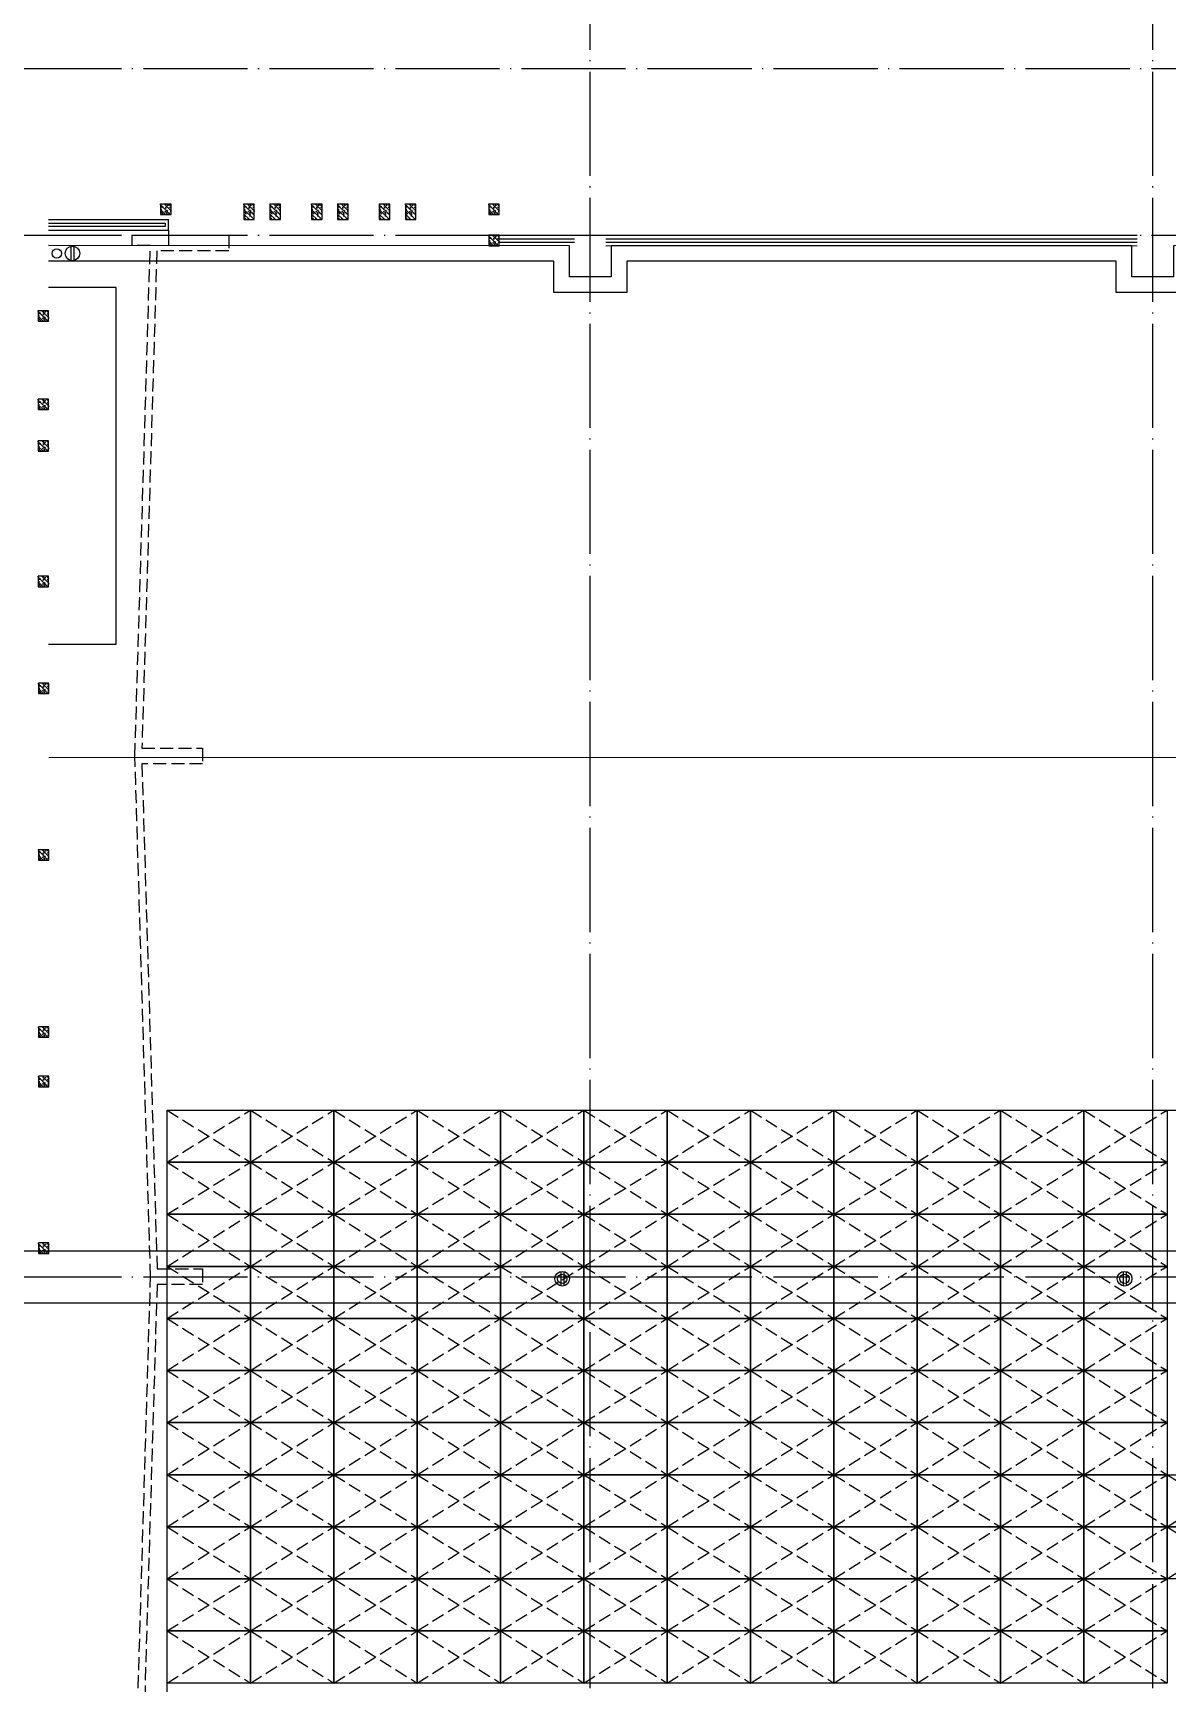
# Model space of a CAD drawing. Extents: x 6843040 to 15500510, y -6507076 to -4940511.
# Drawn here: x 9137505 to 9159280, y -5518301 to -5486618 of the extents above; entities that cross this region are included whole.
import ezdxf

# ---------------------------------------------------------------- set-up
doc = ezdxf.new("R2010")
doc.units = 0
doc.header["$LTSCALE"] = 1000
doc.header["$MEASUREMENT"] = 0
doc.linetypes.add('DASH', pattern=[0.35, 0.25, -0.1])
doc.linetypes.add('DOTE', pattern=[2.42, 2, -0.2, 0.02, -0.2])
for name, color, linetype in [('AXIS', 3, 'Continuous'), ('COLUMN', 10, 'Continuous'), ('DOTE', 8, 'DOTE'), ('EQUIP_雨水斗', 7, 'Continuous'), ('FLOOR', 9, 'Continuous'), ('plan-1', 40, 'Continuous'), ('PUB_HATCH', 8, 'Continuous'), ('RAIL', 163, 'Continuous'), ('STAIR', 2, 'Continuous'), ('VPIPE-雨水', 4, 'Continuous'), ('建筑细线', 5, 'Continuous')]:
    doc.layers.add(name, color=color, linetype=linetype)

# ---------------------------------------------------------------- blocks, each defined once
blk = doc.blocks.new('GF')
at = {"layer": 'PUB_HATCH', "linetype": 'DASH'}
for p, q in [((4750146, -1332007), (4751746, -1331007)), ((4750146, -1331007), (4751746, -1332007))]:
    blk.add_line(p, q, dxfattribs=at)
at = {"layer": 'PUB_HATCH'}
blk.add_lwpolyline([(4751746, -1332007), (4750146, -1332007), (4750146, -1331007), (4751746, -1331007)], close=True, dxfattribs=at)
blk = doc.blocks.new('屋面层构造柱0911')
at = {"layer": 'PUB_HATCH'}
h = blk.add_hatch(dxfattribs=at)
h.set_pattern_fill('钢筋混凝土', color=256, scale=25, angle=90, style=0)
h.set_pattern_definition([(134.999998, (-1429025.307, 810258.72), (-44.194175, -44.194172), []), (140, (-1429025.3, 810258.72), (15.68804, 179.315045), [18.75, -206.25]), (85, (-1429025.3, 810258.72), (-188.048035, -34.68783), [15, -165]), (190.4514, (-1429024, 810273.66), (-172.35988, 144.62735), [15.93505, -175.28553]), (136.1842, (-1429075.3, 810258.72), (41.37976, 266.81026), [28.125, -309.375]), (186.6356, (-1429071.86, 810280.95), (-243.52946, 233.66568), [23.90257, -262.92825]), (81.1842, (-1429075.3, 810258.72), (-243.52964, 233.6655), [22.5, -247.5]), (111, (-1429062.8, 810283.72), (100.65473, 149.22676), [18.75, -206.25]), (56, (-1429062.8, 810283.72), (-181.28751, 60.82884), [15, -165]), (161.4514, (-1429054.42, 810296.15), (-80.63262, 210.05566), [15.93505, -175.28553]), (127.499998, (-1429025.307, 810258.72), (-83.223463, 3.039967), [0, -163, 0, -167.5, 0, -165.625]), (97.499998, (-1429025.31, 810258.72), (-98.602926, 65.767388), [0, -95.5, 0, -159.25, 0, -63.125]), (57.499998, (-1429025.31, 810202.97), (5.638722, 133.455609), [0, -62.5, 0, -195, 0, -258.75]), (47.499998, (-1429025.31, 810177.97), (-25.02624, 145.796543), [0, -81.25, 0, -129.5, 0, -183.75])])
edge = h.paths.add_edge_path()
edge.add_line((-1122609, 1077740), (-1122809, 1077740))
edge.add_line((-1122609, 1077740), (-1122609, 1077940))
edge.add_line((-1122609, 1077940), (-1122809, 1077940))
edge.add_line((-1122809, 1077940), (-1122809, 1077740))
h = blk.add_hatch(dxfattribs=at)
h.set_pattern_fill('钢筋混凝土', color=256, scale=25, angle=90, style=0)
h.set_pattern_definition([(134.999998, (-1427425.307, 810258.72), (-44.194175, -44.194172), []), (140, (-1427425.3, 810258.72), (15.68804, 179.315045), [18.75, -206.25]), (85, (-1427425.3, 810258.72), (-188.048035, -34.68783), [15, -165]), (190.4514, (-1427424, 810273.66), (-172.35988, 144.62735), [15.93505, -175.28553]), (136.1842, (-1427475.3, 810258.72), (41.37976, 266.81026), [28.125, -309.375]), (186.6356, (-1427471.86, 810280.95), (-243.52946, 233.66568), [23.90257, -262.92825]), (81.1842, (-1427475.3, 810258.72), (-243.52964, 233.6655), [22.5, -247.5]), (111, (-1427462.8, 810283.72), (100.65473, 149.22676), [18.75, -206.25]), (56, (-1427462.8, 810283.72), (-181.28751, 60.82884), [15, -165]), (161.4514, (-1427454.42, 810296.15), (-80.63262, 210.05566), [15.93505, -175.28553]), (127.499998, (-1427425.307, 810258.72), (-83.223463, 3.039967), [0, -163, 0, -167.5, 0, -165.625]), (97.499998, (-1427425.31, 810258.72), (-98.602926, 65.767388), [0, -95.5, 0, -159.25, 0, -63.125]), (57.499998, (-1427425.31, 810202.97), (5.638722, 133.455609), [0, -62.5, 0, -195, 0, -258.75]), (47.499998, (-1427425.31, 810177.97), (-25.02624, 145.796543), [0, -81.25, 0, -129.5, 0, -183.75])])
edge = h.paths.add_edge_path()
edge.add_line((-1121009, 1077640), (-1121209, 1077640))
edge.add_line((-1121009, 1077640), (-1121009, 1077940))
edge.add_line((-1121009, 1077940), (-1121209, 1077940))
edge.add_line((-1121209, 1077940), (-1121209, 1077640))
h = blk.add_hatch(dxfattribs=at)
h.set_pattern_fill('钢筋混凝土', color=256, scale=25, angle=90, style=0)
h.set_pattern_definition([(134.999998, (-1426925.307, 810258.72), (-44.194175, -44.194172), []), (140, (-1426925.3, 810258.72), (15.68804, 179.315045), [18.75, -206.25]), (85, (-1426925.3, 810258.72), (-188.048035, -34.68783), [15, -165]), (190.4514, (-1426924, 810273.66), (-172.35988, 144.62735), [15.93505, -175.28553]), (136.1842, (-1426975.3, 810258.72), (41.37976, 266.81026), [28.125, -309.375]), (186.6356, (-1426971.86, 810280.95), (-243.52946, 233.66568), [23.90257, -262.92825]), (81.1842, (-1426975.3, 810258.72), (-243.52964, 233.6655), [22.5, -247.5]), (111, (-1426962.8, 810283.72), (100.65473, 149.22676), [18.75, -206.25]), (56, (-1426962.8, 810283.72), (-181.28751, 60.82884), [15, -165]), (161.4514, (-1426954.42, 810296.15), (-80.63262, 210.05566), [15.93505, -175.28553]), (127.499998, (-1426925.307, 810258.72), (-83.223463, 3.039967), [0, -163, 0, -167.5, 0, -165.625]), (97.499998, (-1426925.31, 810258.72), (-98.602926, 65.767388), [0, -95.5, 0, -159.25, 0, -63.125]), (57.499998, (-1426925.31, 810202.97), (5.638722, 133.455609), [0, -62.5, 0, -195, 0, -258.75]), (47.499998, (-1426925.31, 810177.97), (-25.02624, 145.796543), [0, -81.25, 0, -129.5, 0, -183.75])])
edge = h.paths.add_edge_path()
edge.add_line((-1120509, 1077640), (-1120709, 1077640))
edge.add_line((-1120509, 1077640), (-1120509, 1077940))
edge.add_line((-1120509, 1077940), (-1120709, 1077940))
edge.add_line((-1120709, 1077940), (-1120709, 1077640))
h = blk.add_hatch(dxfattribs=at)
h.set_pattern_fill('钢筋混凝土', color=256, scale=25, angle=90, style=0)
h.set_pattern_definition([(134.999998, (-1426125.305, 810258.72), (-44.194175, -44.194172), []), (140, (-1426125.3, 810258.72), (15.68804, 179.315045), [18.75, -206.25]), (85, (-1426125.3, 810258.72), (-188.048035, -34.68783), [15, -165]), (190.4514, (-1426124, 810273.66), (-172.35988, 144.62735), [15.93505, -175.28553]), (136.1842, (-1426175.3, 810258.72), (41.37976, 266.81026), [28.125, -309.375]), (186.6356, (-1426171.86, 810280.95), (-243.52946, 233.66568), [23.90257, -262.92825]), (81.1842, (-1426175.3, 810258.72), (-243.52964, 233.6655), [22.5, -247.5]), (111, (-1426162.8, 810283.72), (100.65473, 149.22676), [18.75, -206.25]), (56, (-1426162.8, 810283.72), (-181.28751, 60.82884), [15, -165]), (161.4514, (-1426154.42, 810296.15), (-80.63262, 210.05566), [15.93505, -175.28553]), (127.499998, (-1426125.305, 810258.72), (-83.223463, 3.039967), [0, -163, 0, -167.5, 0, -165.625]), (97.499998, (-1426125.305, 810258.72), (-98.602926, 65.767388), [0, -95.5, 0, -159.25, 0, -63.125]), (57.499998, (-1426125.305, 810202.97), (5.638722, 133.455609), [0, -62.5, 0, -195, 0, -258.75]), (47.499998, (-1426125.3, 810177.97), (-25.02624, 145.796543), [0, -81.25, 0, -129.5, 0, -183.75])])
edge = h.paths.add_edge_path()
edge.add_line((-1119709, 1077640), (-1119909, 1077640))
edge.add_line((-1119709, 1077640), (-1119709, 1077940))
edge.add_line((-1119709, 1077940), (-1119909, 1077940))
edge.add_line((-1119909, 1077940), (-1119909, 1077640))
h = blk.add_hatch(dxfattribs=at)
h.set_pattern_fill('钢筋混凝土', color=256, scale=25, angle=90, style=0)
h.set_pattern_definition([(134.999998, (-1425625.305, 810258.72), (-44.194175, -44.194172), []), (140, (-1425625.3, 810258.72), (15.68804, 179.315045), [18.75, -206.25]), (85, (-1425625.3, 810258.72), (-188.048035, -34.68783), [15, -165]), (190.4514, (-1425624, 810273.66), (-172.35988, 144.62735), [15.93505, -175.28553]), (136.1842, (-1425675.3, 810258.72), (41.37976, 266.81026), [28.125, -309.375]), (186.6356, (-1425671.86, 810280.95), (-243.52946, 233.66568), [23.90257, -262.92825]), (81.1842, (-1425675.3, 810258.72), (-243.52964, 233.6655), [22.5, -247.5]), (111, (-1425662.8, 810283.72), (100.65473, 149.22676), [18.75, -206.25]), (56, (-1425662.8, 810283.72), (-181.28751, 60.82884), [15, -165]), (161.4514, (-1425654.42, 810296.15), (-80.63262, 210.05566), [15.93505, -175.28553]), (127.499998, (-1425625.305, 810258.72), (-83.223463, 3.039967), [0, -163, 0, -167.5, 0, -165.625]), (97.499998, (-1425625.305, 810258.72), (-98.602926, 65.767388), [0, -95.5, 0, -159.25, 0, -63.125]), (57.499998, (-1425625.305, 810202.97), (5.638722, 133.455609), [0, -62.5, 0, -195, 0, -258.75]), (47.499998, (-1425625.3, 810177.97), (-25.02624, 145.796543), [0, -81.25, 0, -129.5, 0, -183.75])])
edge = h.paths.add_edge_path()
edge.add_line((-1119209, 1077640), (-1119409, 1077640))
edge.add_line((-1119209, 1077640), (-1119209, 1077940))
edge.add_line((-1119209, 1077940), (-1119409, 1077940))
edge.add_line((-1119409, 1077940), (-1119409, 1077640))
h = blk.add_hatch(dxfattribs=at)
h.set_pattern_fill('钢筋混凝土', color=256, scale=25, angle=90, style=0)
h.set_pattern_definition([(134.999998, (-1424825.305, 810258.72), (-44.194175, -44.194172), []), (140, (-1424825.3, 810258.72), (15.68804, 179.315045), [18.75, -206.25]), (85, (-1424825.3, 810258.72), (-188.048035, -34.68783), [15, -165]), (190.4514, (-1424824, 810273.66), (-172.35988, 144.62735), [15.93505, -175.28553]), (136.1842, (-1424875.3, 810258.72), (41.37976, 266.81026), [28.125, -309.375]), (186.6356, (-1424871.86, 810280.95), (-243.52946, 233.66568), [23.90257, -262.92825]), (81.1842, (-1424875.3, 810258.72), (-243.52964, 233.6655), [22.5, -247.5]), (111, (-1424862.8, 810283.72), (100.65473, 149.22676), [18.75, -206.25]), (56, (-1424862.8, 810283.72), (-181.28751, 60.82884), [15, -165]), (161.4514, (-1424854.42, 810296.15), (-80.63262, 210.05566), [15.93505, -175.28553]), (127.499998, (-1424825.305, 810258.72), (-83.223463, 3.039967), [0, -163, 0, -167.5, 0, -165.625]), (97.499998, (-1424825.305, 810258.72), (-98.602926, 65.767388), [0, -95.5, 0, -159.25, 0, -63.125]), (57.499998, (-1424825.305, 810202.97), (5.638722, 133.455609), [0, -62.5, 0, -195, 0, -258.75]), (47.499998, (-1424825.3, 810177.97), (-25.02624, 145.796543), [0, -81.25, 0, -129.5, 0, -183.75])])
edge = h.paths.add_edge_path()
edge.add_line((-1118409, 1077640), (-1118609, 1077640))
edge.add_line((-1118409, 1077640), (-1118409, 1077940))
edge.add_line((-1118409, 1077940), (-1118609, 1077940))
edge.add_line((-1118609, 1077940), (-1118609, 1077640))
h = blk.add_hatch(dxfattribs=at)
h.set_pattern_fill('钢筋混凝土', color=256, scale=25, angle=90, style=0)
h.set_pattern_definition([(134.999998, (-1424325.305, 810258.72), (-44.194175, -44.194172), []), (140, (-1424325.3, 810258.72), (15.68804, 179.315045), [18.75, -206.25]), (85, (-1424325.3, 810258.72), (-188.048035, -34.68783), [15, -165]), (190.4514, (-1424324, 810273.66), (-172.35988, 144.62735), [15.93505, -175.28553]), (136.1842, (-1424375.3, 810258.72), (41.37976, 266.81026), [28.125, -309.375]), (186.6356, (-1424371.86, 810280.95), (-243.52946, 233.66568), [23.90257, -262.92825]), (81.1842, (-1424375.3, 810258.72), (-243.52964, 233.6655), [22.5, -247.5]), (111, (-1424362.8, 810283.72), (100.65473, 149.22676), [18.75, -206.25]), (56, (-1424362.8, 810283.72), (-181.28751, 60.82884), [15, -165]), (161.4514, (-1424354.42, 810296.15), (-80.63262, 210.05566), [15.93505, -175.28553]), (127.499998, (-1424325.305, 810258.72), (-83.223463, 3.039967), [0, -163, 0, -167.5, 0, -165.625]), (97.499998, (-1424325.305, 810258.72), (-98.602926, 65.767388), [0, -95.5, 0, -159.25, 0, -63.125]), (57.499998, (-1424325.305, 810202.97), (5.638722, 133.455609), [0, -62.5, 0, -195, 0, -258.75]), (47.499998, (-1424325.3, 810177.97), (-25.02624, 145.796543), [0, -81.25, 0, -129.5, 0, -183.75])])
edge = h.paths.add_edge_path()
edge.add_line((-1117909, 1077640), (-1118109, 1077640))
edge.add_line((-1117909, 1077640), (-1117909, 1077940))
edge.add_line((-1117909, 1077940), (-1118109, 1077940))
edge.add_line((-1118109, 1077940), (-1118109, 1077640))
h = blk.add_hatch(dxfattribs=at)
h.set_pattern_fill('钢筋混凝土', color=256, scale=25, angle=90, style=0)
h.set_pattern_definition([(134.999998, (-1422725.307, 810258.72), (-44.194175, -44.194172), []), (140, (-1422725.3, 810258.72), (15.68804, 179.315045), [18.75, -206.25]), (85, (-1422725.3, 810258.72), (-188.048035, -34.68783), [15, -165]), (190.4514, (-1422724, 810273.66), (-172.35988, 144.62735), [15.93505, -175.28553]), (136.1842, (-1422775.3, 810258.72), (41.37976, 266.81026), [28.125, -309.375]), (186.6356, (-1422771.86, 810280.95), (-243.52946, 233.66568), [23.90257, -262.92825]), (81.1842, (-1422775.3, 810258.72), (-243.52964, 233.6655), [22.5, -247.5]), (111, (-1422762.8, 810283.72), (100.65473, 149.22676), [18.75, -206.25]), (56, (-1422762.8, 810283.72), (-181.28751, 60.82884), [15, -165]), (161.4514, (-1422754.42, 810296.15), (-80.63262, 210.05566), [15.93505, -175.28553]), (127.499998, (-1422725.307, 810258.72), (-83.223463, 3.039967), [0, -163, 0, -167.5, 0, -165.625]), (97.499998, (-1422725.31, 810258.72), (-98.602926, 65.767388), [0, -95.5, 0, -159.25, 0, -63.125]), (57.499998, (-1422725.31, 810202.97), (5.638722, 133.455609), [0, -62.5, 0, -195, 0, -258.75]), (47.499998, (-1422725.31, 810177.97), (-25.02624, 145.796543), [0, -81.25, 0, -129.5, 0, -183.75])])
edge = h.paths.add_edge_path()
edge.add_line((-1116309, 1077740), (-1116509, 1077740))
edge.add_line((-1116309, 1077740), (-1116309, 1077940))
edge.add_line((-1116309, 1077940), (-1116509, 1077940))
edge.add_line((-1116509, 1077940), (-1116509, 1077740))
h = blk.add_hatch(dxfattribs=at)
h.set_pattern_fill('钢筋混凝土', color=256, scale=25, angle=90, style=0)
h.set_pattern_definition([(134.999998, (-1422725.307, 809658.72), (-44.194175, -44.194172), []), (140, (-1422725.3, 809658.72), (15.68804, 179.315045), [18.75, -206.25]), (85, (-1422725.3, 809658.72), (-188.048035, -34.68783), [15, -165]), (190.4514, (-1422724, 809673.66), (-172.35988, 144.62735), [15.93505, -175.28553]), (136.1842, (-1422775.3, 809658.72), (41.37976, 266.81026), [28.125, -309.375]), (186.6356, (-1422771.86, 809680.95), (-243.52946, 233.66568), [23.90257, -262.92825]), (81.1842, (-1422775.3, 809658.72), (-243.52964, 233.6655), [22.5, -247.5]), (111, (-1422762.8, 809683.72), (100.65473, 149.22676), [18.75, -206.25]), (56, (-1422762.8, 809683.72), (-181.28751, 60.82884), [15, -165]), (161.4514, (-1422754.42, 809696.15), (-80.63262, 210.05566), [15.93505, -175.28553]), (127.499998, (-1422725.307, 809658.72), (-83.223463, 3.039967), [0, -163, 0, -167.5, 0, -165.625]), (97.499998, (-1422725.31, 809658.72), (-98.602926, 65.767388), [0, -95.5, 0, -159.25, 0, -63.125]), (57.499998, (-1422725.31, 809602.97), (5.638722, 133.455609), [0, -62.5, 0, -195, 0, -258.75]), (47.499998, (-1422725.31, 809577.97), (-25.02624, 145.796543), [0, -81.25, 0, -129.5, 0, -183.75])])
edge = h.paths.add_edge_path()
edge.add_line((-1116309, 1077140), (-1116509, 1077140))
edge.add_line((-1116309, 1077140), (-1116309, 1077340))
edge.add_line((-1116309, 1077340), (-1116509, 1077340))
edge.add_line((-1116509, 1077340), (-1116509, 1077140))
h = blk.add_hatch(dxfattribs=at)
h.set_pattern_fill('钢筋混凝土', color=256, scale=25, angle=90, style=0)
h.set_pattern_definition([(134.999998, (-1431375.31, 808210.345), (-44.194175, -44.194172), []), (140, (-1431375.31, 808210.34), (15.68804, 179.315045), [18.75, -206.25]), (85, (-1431375.31, 808210.34), (-188.048035, -34.68783), [15, -165]), (190.4514, (-1431374, 808225.29), (-172.35988, 144.62735), [15.93505, -175.28553]), (136.1842, (-1431425.3, 808210.34), (41.37976, 266.81026), [28.125, -309.375]), (186.6356, (-1431421.86, 808232.58), (-243.52946, 233.66568), [23.90257, -262.92825]), (81.1842, (-1431425.3, 808210.34), (-243.52964, 233.6655), [22.5, -247.5]), (111, (-1431412.81, 808235.34), (100.65473, 149.22676), [18.75, -206.25]), (56, (-1431412.81, 808235.34), (-181.28751, 60.82884), [15, -165]), (161.4514, (-1431404.42, 808247.78), (-80.63262, 210.05566), [15.93505, -175.28553]), (127.499998, (-1431375.31, 808210.345), (-83.223463, 3.039967), [0, -163, 0, -167.5, 0, -165.625]), (97.499998, (-1431375.31, 808210.345), (-98.602926, 65.767388), [0, -95.5, 0, -159.25, 0, -63.125]), (57.499998, (-1431375.31, 808154.595), (5.638722, 133.455609), [0, -62.5, 0, -195, 0, -258.75]), (47.499998, (-1431375.31, 808129.6), (-25.02624, 145.796543), [0, -81.25, 0, -129.5, 0, -183.75])])
edge = h.paths.add_edge_path()
edge.add_line((-1124959, 1075692), (-1125159, 1075692))
edge.add_line((-1124959, 1075692), (-1124959, 1075892))
edge.add_line((-1124959, 1075892), (-1125159, 1075892))
edge.add_line((-1125159, 1075892), (-1125159, 1075692))
h = blk.add_hatch(dxfattribs=at)
h.set_pattern_fill('钢筋混凝土', color=256, scale=25, angle=90, style=0)
h.set_pattern_definition([(134.999998, (-1431375.31, 806510.345), (-44.194175, -44.194172), []), (140, (-1431375.31, 806510.34), (15.68804, 179.315045), [18.75, -206.25]), (85, (-1431375.3, 806510.34), (-188.048035, -34.68783), [15, -165]), (190.4514, (-1431374, 806525.29), (-172.35988, 144.62735), [15.93505, -175.28553]), (136.1842, (-1431425.3, 806510.34), (41.37976, 266.81026), [28.125, -309.375]), (186.6356, (-1431421.86, 806532.58), (-243.52946, 233.66568), [23.90257, -262.92825]), (81.1842, (-1431425.3, 806510.34), (-243.52964, 233.6655), [22.5, -247.5]), (111, (-1431412.81, 806535.34), (100.65473, 149.22676), [18.75, -206.25]), (56, (-1431412.8, 806535.34), (-181.28751, 60.82884), [15, -165]), (161.4514, (-1431404.42, 806547.78), (-80.63262, 210.05566), [15.93505, -175.28553]), (127.499998, (-1431375.31, 806510.345), (-83.223463, 3.039967), [0, -163, 0, -167.5, 0, -165.625]), (97.499998, (-1431375.31, 806510.345), (-98.602926, 65.767388), [0, -95.5, 0, -159.25, 0, -63.125]), (57.499998, (-1431375.31, 806454.595), (5.638722, 133.455609), [0, -62.5, 0, -195, 0, -258.75]), (47.499998, (-1431375.31, 806429.6), (-25.02624, 145.796543), [0, -81.25, 0, -129.5, 0, -183.75])])
edge = h.paths.add_edge_path()
edge.add_line((-1124959, 1073992), (-1125159, 1073992))
edge.add_line((-1124959, 1073992), (-1124959, 1074192))
edge.add_line((-1124959, 1074192), (-1125159, 1074192))
edge.add_line((-1125159, 1074192), (-1125159, 1073992))
h = blk.add_hatch(dxfattribs=at)
h.set_pattern_fill('钢筋混凝土', color=256, scale=25, angle=90, style=0)
h.set_pattern_definition([(134.999998, (-1431375.31, 805709.99), (-44.194175, -44.194172), []), (140, (-1431375.31, 805709.99), (15.68804, 179.315045), [18.75, -206.25]), (85, (-1431375.3, 805709.99), (-188.048035, -34.68783), [15, -165]), (190.4514, (-1431374, 805724.93), (-172.35988, 144.62735), [15.93505, -175.28553]), (136.1842, (-1431425.3, 805710), (41.37976, 266.81026), [28.125, -309.375]), (186.6356, (-1431421.86, 805732.22), (-243.52946, 233.66568), [23.90257, -262.92825]), (81.1842, (-1431425.3, 805710), (-243.52964, 233.6655), [22.5, -247.5]), (111, (-1431412.81, 805734.99), (100.65473, 149.22676), [18.75, -206.25]), (56, (-1431412.8, 805734.99), (-181.28751, 60.82884), [15, -165]), (161.4514, (-1431404.42, 805747.43), (-80.63262, 210.05566), [15.93505, -175.28553]), (127.499998, (-1431375.31, 805709.99), (-83.223463, 3.039967), [0, -163, 0, -167.5, 0, -165.625]), (97.499998, (-1431375.31, 805709.99), (-98.602926, 65.767388), [0, -95.5, 0, -159.25, 0, -63.125]), (57.499998, (-1431375.31, 805654.24), (5.638722, 133.455609), [0, -62.5, 0, -195, 0, -258.75]), (47.499998, (-1431375.31, 805629.24), (-25.02624, 145.796543), [0, -81.25, 0, -129.5, 0, -183.75])])
edge = h.paths.add_edge_path()
edge.add_line((-1124959, 1073192), (-1125159, 1073192))
edge.add_line((-1124959, 1073192), (-1124959, 1073392))
edge.add_line((-1124959, 1073392), (-1125159, 1073392))
edge.add_line((-1125159, 1073392), (-1125159, 1073192))
h = blk.add_hatch(dxfattribs=at)
h.set_pattern_fill('钢筋混凝土', color=256, scale=25, angle=90, style=0)
h.set_pattern_definition([(134.999998, (-1431375.304, 803109.99), (-44.194175, -44.194172), []), (140, (-1431375.3, 803109.99), (15.68804, 179.315045), [18.75, -206.25]), (85, (-1431375.3, 803109.99), (-188.048035, -34.68783), [15, -165]), (190.4514, (-1431374, 803124.93), (-172.35988, 144.62735), [15.93505, -175.28553]), (136.1842, (-1431425.3, 803110), (41.37976, 266.81026), [28.125, -309.375]), (186.6356, (-1431421.86, 803132.22), (-243.52946, 233.66568), [23.90257, -262.92825]), (81.1842, (-1431425.3, 803110), (-243.52964, 233.6655), [22.5, -247.5]), (111, (-1431412.8, 803134.99), (100.65473, 149.22676), [18.75, -206.25]), (56, (-1431412.8, 803134.99), (-181.28751, 60.82884), [15, -165]), (161.4514, (-1431404.42, 803147.43), (-80.63262, 210.05566), [15.93505, -175.28553]), (127.499998, (-1431375.304, 803109.99), (-83.223463, 3.039967), [0, -163, 0, -167.5, 0, -165.625]), (97.499998, (-1431375.304, 803109.99), (-98.602926, 65.767388), [0, -95.5, 0, -159.25, 0, -63.125]), (57.499998, (-1431375.304, 803054.24), (5.638722, 133.455609), [0, -62.5, 0, -195, 0, -258.75]), (47.499998, (-1431375.3, 803029.24), (-25.02624, 145.796543), [0, -81.25, 0, -129.5, 0, -183.75])])
edge = h.paths.add_edge_path()
edge.add_line((-1124959, 1070592), (-1125159, 1070592))
edge.add_line((-1124959, 1070592), (-1124959, 1070792))
edge.add_line((-1124959, 1070792), (-1125159, 1070792))
edge.add_line((-1125159, 1070792), (-1125159, 1070592))
h = blk.add_hatch(dxfattribs=at)
h.set_pattern_fill('钢筋混凝土', color=256, scale=25, angle=90, style=0)
h.set_pattern_definition([(134.999998, (-1431372.656, 801059.59), (-44.194175, -44.194172), []), (140, (-1431372.66, 801059.59), (15.68804, 179.315045), [18.75, -206.25]), (85, (-1431372.66, 801059.59), (-188.048035, -34.68783), [15, -165]), (190.4514, (-1431371.35, 801074.53), (-172.35988, 144.62735), [15.93505, -175.28553]), (136.1842, (-1431422.66, 801059.6), (41.37976, 266.81026), [28.125, -309.375]), (186.6356, (-1431419.2, 801081.82), (-243.52946, 233.66568), [23.90257, -262.92825]), (81.1842, (-1431422.66, 801059.6), (-243.52964, 233.6655), [22.5, -247.5]), (111, (-1431410.16, 801084.59), (100.65473, 149.22676), [18.75, -206.25]), (56, (-1431410.16, 801084.59), (-181.28751, 60.82884), [15, -165]), (161.4514, (-1431401.77, 801097.03), (-80.63262, 210.05566), [15.93505, -175.28553]), (127.499998, (-1431372.656, 801059.59), (-83.223463, 3.039967), [0, -163, 0, -167.5, 0, -165.625]), (97.499998, (-1431372.66, 801059.59), (-98.602926, 65.767388), [0, -95.5, 0, -159.25, 0, -63.125]), (57.499998, (-1431372.656, 801003.84), (5.638722, 133.455609), [0, -62.5, 0, -195, 0, -258.75]), (47.499998, (-1431372.66, 800978.84), (-25.02624, 145.796543), [0, -81.25, 0, -129.5, 0, -183.75])])
edge = h.paths.add_edge_path()
edge.add_line((-1124956, 1068541), (-1125156, 1068541))
edge.add_line((-1124956, 1068541), (-1124956, 1068741))
edge.add_line((-1124956, 1068741), (-1125156, 1068741))
edge.add_line((-1125156, 1068741), (-1125156, 1068541))
h = blk.add_hatch(dxfattribs=at)
h.set_pattern_fill('钢筋混凝土', color=256, scale=25, angle=90, style=0)
h.set_pattern_definition([(134.999998, (-1431372.656, 797859.59), (-44.194175, -44.194172), []), (140, (-1431372.66, 797859.59), (15.68804, 179.315045), [18.75, -206.25]), (85, (-1431372.66, 797859.59), (-188.048035, -34.68783), [15, -165]), (190.4514, (-1431371.35, 797874.53), (-172.35988, 144.62735), [15.93505, -175.28553]), (136.1842, (-1431422.66, 797859.6), (41.37976, 266.81026), [28.125, -309.375]), (186.6356, (-1431419.2, 797881.82), (-243.52946, 233.66568), [23.90257, -262.92825]), (81.1842, (-1431422.66, 797859.6), (-243.52964, 233.6655), [22.5, -247.5]), (111, (-1431410.16, 797884.59), (100.65473, 149.22676), [18.75, -206.25]), (56, (-1431410.16, 797884.59), (-181.28751, 60.82884), [15, -165]), (161.4514, (-1431401.77, 797897.03), (-80.63262, 210.05566), [15.93505, -175.28553]), (127.499998, (-1431372.656, 797859.59), (-83.223463, 3.039967), [0, -163, 0, -167.5, 0, -165.625]), (97.499998, (-1431372.66, 797859.59), (-98.602926, 65.767388), [0, -95.5, 0, -159.25, 0, -63.125]), (57.499998, (-1431372.656, 797803.84), (5.638722, 133.455609), [0, -62.5, 0, -195, 0, -258.75]), (47.499998, (-1431372.66, 797778.84), (-25.02624, 145.796543), [0, -81.25, 0, -129.5, 0, -183.75])])
edge = h.paths.add_edge_path()
edge.add_line((-1124956, 1065341), (-1125156, 1065341))
edge.add_line((-1124956, 1065341), (-1124956, 1065541))
edge.add_line((-1124956, 1065541), (-1125156, 1065541))
edge.add_line((-1125156, 1065541), (-1125156, 1065341))
h = blk.add_hatch(dxfattribs=at)
h.set_pattern_fill('钢筋混凝土', color=256, scale=25, angle=90, style=0)
h.set_pattern_definition([(134.999998, (-1431372.656, 794458.72), (-44.194175, -44.194172), []), (140, (-1431372.66, 794458.72), (15.68804, 179.315045), [18.75, -206.25]), (85, (-1431372.66, 794458.72), (-188.048035, -34.68783), [15, -165]), (190.4514, (-1431371.35, 794473.66), (-172.35988, 144.62735), [15.93505, -175.28553]), (136.1842, (-1431422.66, 794458.72), (41.37976, 266.81026), [28.125, -309.375]), (186.6356, (-1431419.2, 794480.95), (-243.52946, 233.66568), [23.90257, -262.92825]), (81.1842, (-1431422.66, 794458.72), (-243.52964, 233.6655), [22.5, -247.5]), (111, (-1431410.16, 794483.72), (100.65473, 149.22676), [18.75, -206.25]), (56, (-1431410.16, 794483.72), (-181.28751, 60.82884), [15, -165]), (161.4514, (-1431401.77, 794496.15), (-80.63262, 210.05566), [15.93505, -175.28553]), (127.499998, (-1431372.656, 794458.72), (-83.223463, 3.039967), [0, -163, 0, -167.5, 0, -165.625]), (97.499998, (-1431372.66, 794458.72), (-98.602926, 65.767388), [0, -95.5, 0, -159.25, 0, -63.125]), (57.499998, (-1431372.656, 794402.97), (5.638722, 133.455609), [0, -62.5, 0, -195, 0, -258.75]), (47.499998, (-1431372.66, 794377.97), (-25.02624, 145.796543), [0, -81.25, 0, -129.5, 0, -183.75])])
edge = h.paths.add_edge_path()
edge.add_line((-1124956, 1061940), (-1125156, 1061940))
edge.add_line((-1124956, 1061940), (-1124956, 1062140))
edge.add_line((-1124956, 1062140), (-1125156, 1062140))
edge.add_line((-1125156, 1062140), (-1125156, 1061940))
h = blk.add_hatch(dxfattribs=at)
h.set_pattern_fill('钢筋混凝土', color=256, scale=25, angle=90, style=0)
h.set_pattern_definition([(134.999998, (-1431372.656, 793509.59), (-44.194175, -44.194172), []), (140, (-1431372.66, 793509.59), (15.68804, 179.315045), [18.75, -206.25]), (85, (-1431372.66, 793509.59), (-188.048035, -34.68783), [15, -165]), (190.4514, (-1431371.35, 793524.53), (-172.35988, 144.62735), [15.93505, -175.28553]), (136.1842, (-1431422.66, 793509.6), (41.37976, 266.81026), [28.125, -309.375]), (186.6356, (-1431419.2, 793531.82), (-243.52946, 233.66568), [23.90257, -262.92825]), (81.1842, (-1431422.66, 793509.6), (-243.52964, 233.6655), [22.5, -247.5]), (111, (-1431410.16, 793534.59), (100.65473, 149.22676), [18.75, -206.25]), (56, (-1431410.16, 793534.59), (-181.28751, 60.82884), [15, -165]), (161.4514, (-1431401.77, 793547.03), (-80.63262, 210.05566), [15.93505, -175.28553]), (127.499998, (-1431372.656, 793509.59), (-83.223463, 3.039967), [0, -163, 0, -167.5, 0, -165.625]), (97.499998, (-1431372.66, 793509.59), (-98.602926, 65.767388), [0, -95.5, 0, -159.25, 0, -63.125]), (57.499998, (-1431372.656, 793453.84), (5.638722, 133.455609), [0, -62.5, 0, -195, 0, -258.75]), (47.499998, (-1431372.66, 793428.84), (-25.02624, 145.796543), [0, -81.25, 0, -129.5, 0, -183.75])])
edge = h.paths.add_edge_path()
edge.add_line((-1124956, 1060991), (-1125156, 1060991))
edge.add_line((-1124956, 1060991), (-1124956, 1061191))
edge.add_line((-1124956, 1061191), (-1125156, 1061191))
edge.add_line((-1125156, 1061191), (-1125156, 1060991))
h = blk.add_hatch(dxfattribs=at)
h.set_pattern_fill('钢筋混凝土', color=256, scale=25, angle=90, style=0)
h.set_pattern_definition([(134.999998, (-1431372.656, 790309.59), (-44.194175, -44.194172), []), (140, (-1431372.66, 790309.59), (15.68804, 179.315045), [18.75, -206.25]), (85, (-1431372.66, 790309.59), (-188.048035, -34.68783), [15, -165]), (190.4514, (-1431371.35, 790324.53), (-172.35988, 144.62735), [15.93505, -175.28553]), (136.1842, (-1431422.66, 790309.6), (41.37976, 266.81026), [28.125, -309.375]), (186.6356, (-1431419.2, 790331.82), (-243.52946, 233.66568), [23.90257, -262.92825]), (81.1842, (-1431422.66, 790309.6), (-243.52964, 233.6655), [22.5, -247.5]), (111, (-1431410.16, 790334.59), (100.65473, 149.22676), [18.75, -206.25]), (56, (-1431410.16, 790334.59), (-181.28751, 60.82884), [15, -165]), (161.4514, (-1431401.77, 790347.03), (-80.63262, 210.05566), [15.93505, -175.28553]), (127.499998, (-1431372.656, 790309.59), (-83.223463, 3.039967), [0, -163, 0, -167.5, 0, -165.625]), (97.499998, (-1431372.66, 790309.59), (-98.602926, 65.767388), [0, -95.5, 0, -159.25, 0, -63.125]), (57.499998, (-1431372.656, 790253.84), (5.638722, 133.455609), [0, -62.5, 0, -195, 0, -258.75]), (47.499998, (-1431372.66, 790228.84), (-25.02624, 145.796543), [0, -81.25, 0, -129.5, 0, -183.75])])
edge = h.paths.add_edge_path()
edge.add_line((-1124956, 1057791), (-1125156, 1057791))
edge.add_line((-1124956, 1057791), (-1124956, 1057991))
edge.add_line((-1124956, 1057991), (-1125156, 1057991))
edge.add_line((-1125156, 1057991), (-1125156, 1057791))
at = {"layer": 'COLUMN'}
for points in [[(-1122809, 1077740), (-1122609, 1077740), (-1122609, 1077940), (-1122809, 1077940)], [(-1121209, 1077640), (-1121009, 1077640), (-1121009, 1077940), (-1121209, 1077940)], [(-1120709, 1077640), (-1120509, 1077640), (-1120509, 1077940), (-1120709, 1077940)], [(-1119909, 1077640), (-1119709, 1077640), (-1119709, 1077940), (-1119909, 1077940)], [(-1119409, 1077640), (-1119209, 1077640), (-1119209, 1077940), (-1119409, 1077940)], [(-1118609, 1077640), (-1118409, 1077640), (-1118409, 1077940), (-1118609, 1077940)], [(-1118109, 1077640), (-1117909, 1077640), (-1117909, 1077940), (-1118109, 1077940)], [(-1116509, 1077740), (-1116309, 1077740), (-1116309, 1077940), (-1116509, 1077940)], [(-1116509, 1077140), (-1116309, 1077140), (-1116309, 1077340), (-1116509, 1077340)], [(-1125159, 1075692), (-1124959, 1075692), (-1124959, 1075892), (-1125159, 1075892)], [(-1125159, 1073992), (-1124959, 1073992), (-1124959, 1074192), (-1125159, 1074192)], [(-1125159, 1073192), (-1124959, 1073192), (-1124959, 1073392), (-1125159, 1073392)], [(-1125159, 1070592), (-1124959, 1070592), (-1124959, 1070792), (-1125159, 1070792)], [(-1125156, 1068541), (-1124956, 1068541), (-1124956, 1068741), (-1125156, 1068741)], [(-1125156, 1065341), (-1124956, 1065341), (-1124956, 1065541), (-1125156, 1065541)], [(-1125156, 1061940), (-1124956, 1061940), (-1124956, 1062140), (-1125156, 1062140)], [(-1125156, 1060991), (-1124956, 1060991), (-1124956, 1061191), (-1125156, 1061191)], [(-1125156, 1057791), (-1124956, 1057791), (-1124956, 1057991), (-1125156, 1057991)]]:
    blk.add_lwpolyline(points, close=True, dxfattribs=at)
blk = doc.blocks.new('$TwtSys$00000139')
at = {"color": 7}
for p, q in [((-19, 92, 0), (-19, -92, 0)), ((19, 92, 0), (19, -92, 0))]:
    blk.add_line(p, q, dxfattribs=at)
blk.add_circle((0, 0, 0), 93.8)
blk = doc.blocks.new('屋面层排水')
at = {"layer": 'VPIPE-雨水'}
for centre in [(9137962, -5490851), (9147667, -5510538), (9158467, -5510538)]:
    blk.add_circle(centre, 90, dxfattribs=at)
at = {"layer": 'EQUIP_雨水斗', "xscale": 1.5, "yscale": 1.5, "zscale": 1.5}
for p in [(9138263, -5490851), (9147667, -5510538), (9158467, -5510538)]:
    blk.add_blockref('$TwtSys$00000139', p, dxfattribs=at)

msp = doc.modelspace()

# ---------------------------------------------------------------- linework, layer by layer
msp.add_lwpolyline([(9191280.3, -5548302), (9140079.9, -5548301.9), (9140079.9, -5507301.1), (9191280.3, -5507301.1)], close=True)
at = {"layer": 'AXIS'}
for points in [[(9140105.3, -5490402), (9140105.3, -5490701.6)], [(9185680.3, -5490701.8), (9180755.3, -5490702), (9180755.3, -5491301.9), (9179955.3, -5491302.1), (9179955.3, -5490701.8), (9170205.3, -5490702.5), (9170205.3, -5491302.7), (9169405.3, -5491302.2), (9169405.3, -5490701.5), (9159405.3, -5490702), (9159405.3, -5491302.1), (9158605.3, -5491302.8), (9158605.3, -5490702.2), (9148605.3, -5490702.2), (9148605.3, -5491301.9), (9147805.3, -5491302.1), (9147805.3, -5490702), (9137805.3, -5490701.5)], [(9185680.3, -5491001.8), (9181055.3, -5491002), (9181055.3, -5491601.8), (9179655.3, -5491602.2), (9179655.3, -5491001.8), (9170505.3, -5491002.4), (9170505.3, -5491602.9), (9169105.3, -5491602.1), (9169105.3, -5491001.5), (9159705.3, -5491002), (9159705.3, -5491601.8), (9158305.3, -5491603.1), (9158305.3, -5491002.2), (9148905.3, -5491002.2), (9148905.3, -5491601.8), (9147505.3, -5491602.2), (9147505.3, -5491002), (9137805.3, -5491001.5)], [(9137807.9, -5500527.1), (9244905.7, -5500526.7)], [(9131405.3, -5510002.4), (9244907.9, -5510002)], [(9131705.3, -5511002.4), (9244907.9, -5511002)]]:
    msp.add_lwpolyline(points, dxfattribs=at)
at = {"layer": 'DOTE'}
for p, q in [((9148205.3, -5554702), (9148205.3, -5485702.5)), ((9159005.3, -5554702), (9159005.3, -5485702.5)), ((9125105.3, -5487302), (9191280.3, -5487302)), ((9125105.3, -5490502), (9257205.3, -5490502)), ((9125105.3, -5510502), (9257205.3, -5510502))]:
    msp.add_line(p, q, dxfattribs=at)
at = {"layer": 'FLOOR'}
for points in [[(9137805.3, -5490202.1), (9140105.3, -5490202)], [(9137805.3, -5490402.1), (9140105.3, -5490402), (9140105.3, -5490202)], [(9146455.3, -5490501.6), (9147905.3, -5490501.5)], [(9148505.3, -5490502), (9158705.3, -5490501.5)], [(9148505.3, -5490702), (9158705.3, -5490701.5)]]:
    msp.add_lwpolyline(points, dxfattribs=at)
at = {"layer": 'FLOOR', "linetype": 'DASH'}
for points in [[(9139412.5, -5490501.7), (9141262.6, -5490501.7), (9141262.6, -5490801.7), (9139883.6, -5490801.7), (9139597.1, -5500351.7), (9140762.5, -5500351.7), (9140762.5, -5500651.7), (9139597.1, -5500651.7), (9139888.1, -5510351.7), (9140762.6, -5510351.7), (9140762.6, -5510651.7), (9139888.1, -5510651.7), (9139597.1, -5520351.7)], [(9139462.5, -5520501.7), (9139762.5, -5510501.7), (9139462.5, -5500501.7), (9139756.5, -5490701.7), (9139412.5, -5490701.7), (9139412.5, -5490501.7)]]:
    msp.add_lwpolyline(points, dxfattribs=at)
at = {"layer": 'RAIL'}
for points in [[(9137805.3, -5490272.1), (9140045.3, -5490272), (9140045.3, -5490332), (9137805.3, -5490332.1)], [(9146455.3, -5490571.6), (9147905.3, -5490571.5)], [(9146455.3, -5490631.6), (9147905.3, -5490631.5)], [(9148505.3, -5490572), (9158705.3, -5490571.5)], [(9148505.3, -5490632), (9158705.3, -5490631.5)]]:
    msp.add_lwpolyline(points, dxfattribs=at)
at = {"layer": 'STAIR'}
msp.add_lwpolyline([(9137805.3, -5498351.6), (9139105.3, -5498351.6), (9139105.3, -5491502), (9137805.3, -5491502)], dxfattribs=at)

# ---------------------------------------------------------------- block references
for p in [(4389934.7, -4176294.3), (4391534.7, -4176294.3), (4393134.7, -4176294.3), (4394734.8, -4176294.3), (4396334.8, -4176294.3), (4397934.8, -4176294.3), (4399534.8, -4176294.3), (4401134.8, -4176294.3), (4402734.8, -4176294.3), (4404334.8, -4176294.3), (4405934.8, -4176294.3), (4407534.8, -4176294.4), (4389934.7, -4177294.3), (4391534.7, -4177294.4), (4393134.7, -4177294.3), (4394734.7, -4177294.4), (4396334.7, -4177294.3), (4397934.8, -4177294.4), (4399534.8, -4177294.4), (4401134.8, -4177294.4), (4402734.8, -4177294.4), (4404334.8, -4177294.4), (4405934.8, -4177294.4), (4407534.8, -4177294.4), (4389934.7, -4178294.4), (4391534.7, -4178294.4), (4393134.7, -4178294.4), (4394734.8, -4178294.4), (4396334.8, -4178294.4), (4397934.8, -4178294.4), (4399534.8, -4178294.4), (4401134.8, -4178294.4), (4402734.8, -4178294.4), (4404334.8, -4178294.4), (4405934.8, -4178294.4), (4407534.9, -4178294.4), (4389934.7, -4179294.4), (4391534.7, -4179294.5), (4393134.7, -4179294.4), (4394734.7, -4179294.5), (4396334.7, -4179294.4), (4397934.8, -4179294.5), (4399534.8, -4179294.5), (4401134.8, -4179294.5), (4402734.8, -4179294.5), (4404334.8, -4179294.5), (4405934.8, -4179294.5), (4407534.8, -4179294.5), (4389934.7, -4180294.5), (4391534.7, -4180294.5), (4393134.7, -4180294.5), (4394734.8, -4180294.5), (4396334.8, -4180294.5), (4397934.8, -4180294.5), (4399534.8, -4180294.5), (4401134.8, -4180294.5), (4402734.8, -4180294.5), (4404334.8, -4180294.5), (4405934.8, -4180294.5), (4407534.9, -4180294.5), (4389934.6, -4181294.5), (4391534.6, -4181294.5), (4393134.6, -4181294.5), (4394734.6, -4181294.5), (4396334.6, -4181294.5), (4397934.6, -4181294.5), (4399534.6, -4181294.5), (4401134.6, -4181294.5), (4402734.6, -4181294.5), (4404334.7, -4181294.5), (4405934.7, -4181294.5), (4407534.7, -4181294.5), (4389934.6, -4182294.5), (4391534.6, -4182294.5), (4393134.6, -4182294.5), (4394734.6, -4182294.5), (4396334.6, -4182294.5), (4397934.6, -4182294.5), (4399534.6, -4182294.5), (4401134.7, -4182294.5), (4402734.7, -4182294.5), (4404334.7, -4182294.5), (4405934.7, -4182294.5), (4407534.7, -4182294.5), (4389934.6, -4183294.6), (4391534.6, -4183294.6), (4393134.6, -4183294.6), (4394734.6, -4183294.6), (4396334.6, -4183294.6), (4397934.6, -4183294.6), (4399534.6, -4183294.6), (4401134.6, -4183294.6), (4402734.6, -4183294.6), (4404334.7, -4183294.6), (4405934.7, -4183294.6), (4407534.7, -4183294.6), (4409134.8, -4183294.6), (4389934.6, -4184294.6), (4391534.6, -4184294.6), (4393134.6, -4184294.6), (4394734.6, -4184294.6), (4396334.6, -4184294.6), (4397934.6, -4184294.6), (4399534.6, -4184294.6), (4401134.7, -4184294.6), (4402734.7, -4184294.6), (4404334.7, -4184294.6), (4405934.7, -4184294.6), (4407534.7, -4184294.6), (4409134.8, -4184294.6), (4389934.7, -4185294.5), (4391534.7, -4185294.5), (4393134.7, -4185294.5), (4394734.7, -4185294.5), (4396334.7, -4185294.5), (4397934.8, -4185294.5), (4399534.8, -4185294.5), (4401134.8, -4185294.5), (4402734.8, -4185294.5), (4404334.8, -4185294.6), (4405934.8, -4185294.6), (4407534.8, -4185294.6), (4389934.7, -4186294.5), (4391534.7, -4186294.5), (4393134.7, -4186294.5), (4394734.8, -4186294.5), (4396334.8, -4186294.5), (4397934.8, -4186294.5), (4399534.8, -4186294.5), (4401134.8, -4186294.6), (4402734.8, -4186294.6), (4404334.8, -4186294.6), (4405934.8, -4186294.6), (4407534.9, -4186294.6)]:
    msp.add_blockref('GF', p)
at = {"layer": 'plan-1'}
msp.add_blockref('屋面层排水', (0, 0), dxfattribs=at)
at = {"layer": '建筑细线'}
msp.add_blockref('屋面层构造柱0911', (10262764.2, -6567842.2), dxfattribs=at)

doc.saveas('drawing.dxf')
